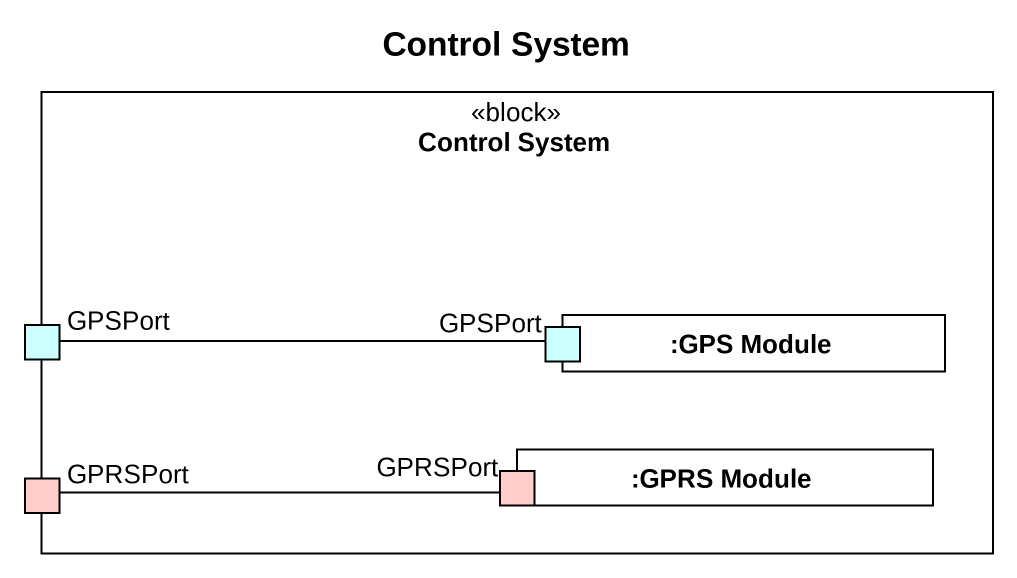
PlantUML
@startuml
title Control System
rectangle "Control System" as Control_System <<block>> {
  port GPSPort #CCFFFF
  rectangle ":GPS Module" as GPS_Module {
    port "GPSPort" as GPSPort_2 #CCFFFF
  }
  rectangle ":GPRS Module" as GPRS_Module {
    port "GPRSPort" as GPRSPort_2 #FFCCCC
  }
  port GPRSPort #FFCCCC
}
GPSPort -right- GPSPort_2
GPRSPort -right- GPRSPort_2
@enduml
